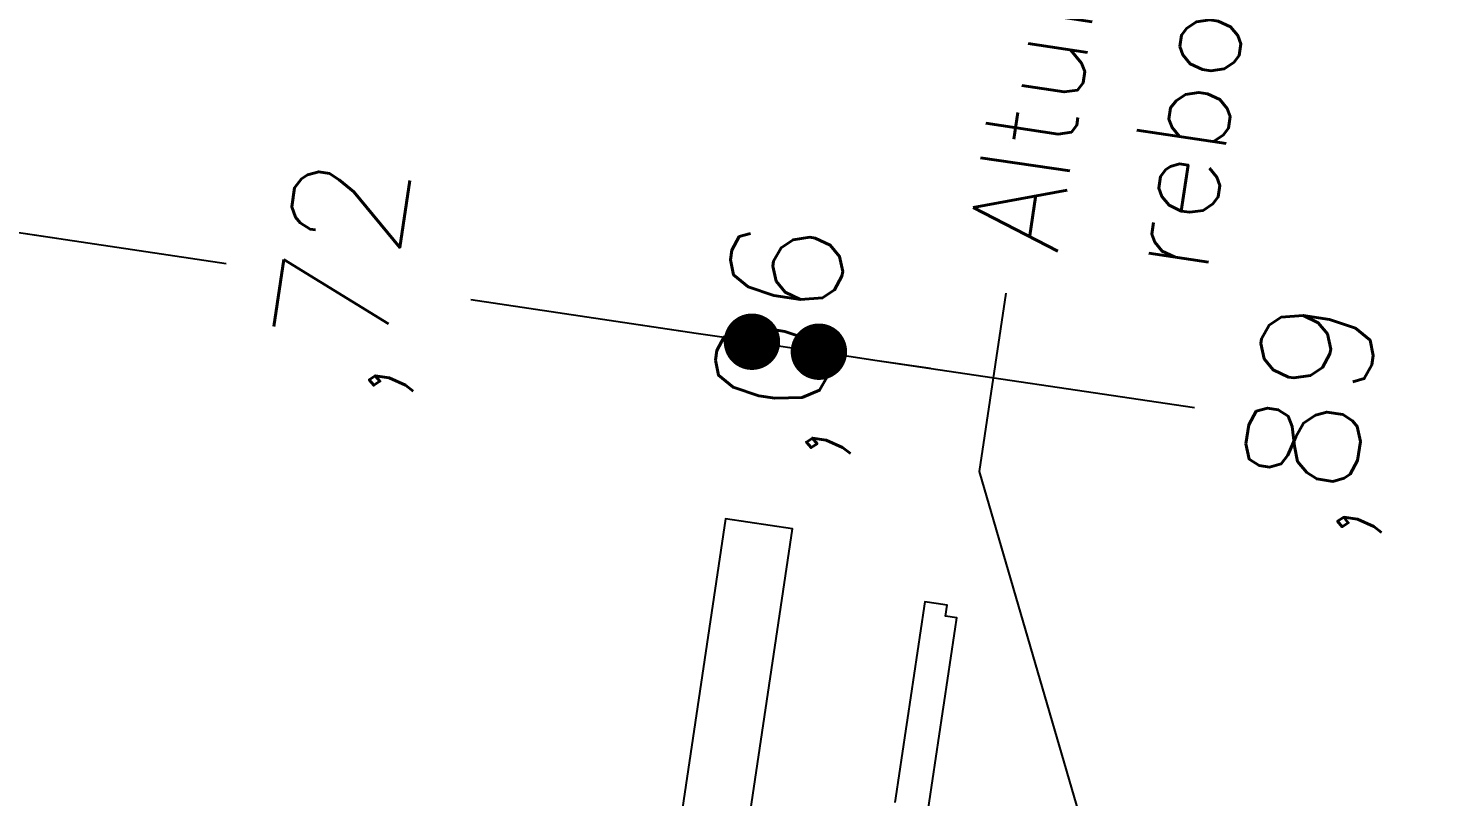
# Model space of a CAD drawing. Header units: millimetres. Extents: x 338 to 506, y 179 to 335.
# Drawn here: x 401.91 to 403.152, y 292.599 to 293.28 of the extents above; entities that cross this region are included whole.
import ezdxf

# ---------------------------------------------------------------- set-up
doc = ezdxf.new("R2010")
doc.units = ezdxf.units.MM
for name, color, linetype in [('MOBILIARIO_URBANO', 51, 'Continuous'), ('MUROS', 32, 'Continuous'), ('REJAS', 151, 'Continuous')]:
    doc.layers.add(name, color=color, linetype=linetype)
doc.styles.add('NOTAS', font='simplex.shx')
doc.styles.get("Standard").update_dxf_attribs({"font": 'ARIALUNI.ttf'})
doc.dimstyles.new('ROMANS', dxfattribs={"dimtxt": 0.1, "dimasz": 0.05, "dimexe": 0.04, "dimexo": 0.5, "dimgap": 0.05, "dimtad": 1, "dimtih": 1, "dimtoh": 1, "dimdec": 4, "dimzin": 5, "dimdsep": 46, "dimtxsty": 'Standard', "dimsah": 1, "dimcen": 0.05, "dimse1": 1, "dimse2": 1, "dimclrd": 7, "dimclre": 7, "dimclrt": 7, "dimadec": 0, "dimazin": 0, "dimtfac": 1, "dimtdec": 4, "dimtix": 1, "dimtmove": 2, "dimatfit": 3, "dimfxl": 1, "dimtolj": 1, "dimarcsym": 0})

# ---------------------------------------------------------------- blocks, each defined once
blk = doc.blocks.new('*U492')
at = {"layer": 'REJAS', "color": 18, "linetype": 'ByBlock'}
blk.add_line((3004.1312, 1979.7691), (3004.2912, 1979.7691), dxfattribs=at)
blk.add_lwpolyline([(3003.7821, 1979.6083), (3004.1312, 1979.7691)], dxfattribs=at)
at = {"layer": 'REJAS', "color": 18}
blk.add_solid([(3003.7877, 1979.5962), (3003.7094, 1979.5749), (3003.7765, 1979.6205)], dxfattribs=at)
at = {"layer": 'REJAS', "color": 18, "style": 'NOTAS'}
for s, p in [('Altura', (3004.3312, 1979.7291)), ('reborde 380mm', (3004.3312, 1979.5957))]:
    blk.add_text(s, height=0.08, dxfattribs=at).set_placement(p)
blk = doc.blocks.new('_DOT')
at = {"color": 0, "linetype": 'ByBlock'}
blk.add_line((-0.5, 0), (-1, 0), dxfattribs=at)
at = {"color": 0, "linetype": 'ByBlock', "const_width": 0.5}
blk.add_lwpolyline([(-0.25, 0, 1), (0.25, 0, 1)], format="xyb", close=True, dxfattribs=at)
blk = doc.blocks.new('*U1168')
at = {"layer": 'REJAS', "color": 7, "style": 'NOTAS'}
blk.add_text(',06', height=0.1, dxfattribs=at).set_placement((3004.1131, 1980.6982))
blk = doc.blocks.new('*D516')
at = {"layer": 'DEFPOINTS', "color": 0, "transparency": 16777216}
for p in [(3004.0565, 1980.7687), (3004.0565, 1980.7087), (3004.2154, 1980.7087)]:
    blk.add_point(p, dxfattribs=at)
at = {"layer": 'REJAS', "color": 7, "transparency": 16777216}
for p, q in [((3004.2154, 1980.8187), (3004.2154, 1980.8687)), ((3004.2154, 1980.7687), (3004.2154, 1980.7087)), ((3004.2154, 1980.6587), (3004.2154, 1980.6087))]:
    blk.add_line(p, q, dxfattribs=at)
at = {"transparency": 16777216}
blk.add_blockref('*U1168', (0, 0), dxfattribs=at)
at = {"layer": 'REJAS', "color": 7, "transparency": 16777216, "xscale": 0.05, "yscale": 0.05, "zscale": 0.05}
for p, rotation in [((3004.2154, 1980.7687), 270), ((3004.2154, 1980.7087), 90)]:
    blk.add_blockref('_DOT', p, dxfattribs=dict(at, rotation=rotation))
blk = doc.blocks.new('*U1169')
at = {"layer": 'REJAS', "color": 7, "style": 'NOTAS'}
blk.add_text(',72', height=0.1, dxfattribs=at).set_placement((3004.1107, 1980.3067))
blk = doc.blocks.new('*D517')
at = {"layer": 'DEFPOINTS', "color": 0, "transparency": 16777216}
for p in [(3004.0565, 1980.7087), (3004.0565, 1979.9856), (3004.2154, 1979.9856)]:
    blk.add_point(p, dxfattribs=at)
at = {"layer": 'REJAS', "color": 7, "transparency": 16777216}
for p, q in [((3004.2154, 1980.6587), (3004.2154, 1980.4567)), ((3004.2154, 1980.0356), (3004.2154, 1980.2376))]:
    blk.add_line(p, q, dxfattribs=at)
at = {"transparency": 16777216}
blk.add_blockref('*U1169', (0, 0), dxfattribs=at)
at = {"layer": 'REJAS', "color": 7, "transparency": 16777216, "xscale": 0.05, "yscale": 0.05, "zscale": 0.05}
for p, rotation in [((3004.2154, 1980.7087), 90), ((3004.2154, 1979.9856), 270)]:
    blk.add_blockref('_DOT', p, dxfattribs=dict(at, rotation=rotation))
blk = doc.blocks.new('*U1170')
at = {"layer": 'REJAS', "color": 7, "style": 'NOTAS'}
blk.add_text(',06', height=0.1, dxfattribs=at).set_placement((3004.1131, 1979.9152))
blk = doc.blocks.new('*D518')
at = {"layer": 'DEFPOINTS', "color": 0, "transparency": 16777216}
for p in [(3004.0565, 1979.9856), (3004.0565, 1979.9256), (3004.2154, 1979.9256)]:
    blk.add_point(p, dxfattribs=at)
at = {"layer": 'REJAS', "color": 7, "transparency": 16777216}
for p, q in [((3004.2154, 1980.0356), (3004.2154, 1980.0856)), ((3004.2154, 1979.9856), (3004.2154, 1979.9256)), ((3004.2154, 1979.8756), (3004.2154, 1979.8256))]:
    blk.add_line(p, q, dxfattribs=at)
at = {"transparency": 16777216}
blk.add_blockref('*U1170', (0, 0), dxfattribs=at)
at = {"layer": 'REJAS', "color": 7, "transparency": 16777216, "xscale": 0.05, "yscale": 0.05, "zscale": 0.05}
for p, rotation in [((3004.2154, 1979.9856), 270), ((3004.2154, 1979.9256), 90)]:
    blk.add_blockref('_DOT', p, dxfattribs=dict(at, rotation=rotation))
blk = doc.blocks.new('*U1171')
at = {"layer": 'REJAS', "color": 7, "style": 'NOTAS'}
blk.add_text(',89', height=0.1, dxfattribs=at).set_placement((3004.1131, 1979.4391))
blk = doc.blocks.new('*D519')
at = {"layer": 'DEFPOINTS', "color": 0, "transparency": 16777216}
for p in [(3004.0565, 1979.9256), (3004.0565, 1979.0335), (3004.2154, 1979.0335)]:
    blk.add_point(p, dxfattribs=at)
at = {"layer": 'REJAS', "color": 7, "transparency": 16777216}
for p, q in [((3004.2154, 1979.8756), (3004.2154, 1979.5891)), ((3004.2154, 1979.0835), (3004.2154, 1979.3701))]:
    blk.add_line(p, q, dxfattribs=at)
at = {"transparency": 16777216}
blk.add_blockref('*U1171', (0, 0), dxfattribs=at)
at = {"layer": 'REJAS', "color": 7, "transparency": 16777216, "xscale": 0.05, "yscale": 0.05, "zscale": 0.05}
for p, rotation in [((3004.2154, 1979.9256), 90), ((3004.2154, 1979.0335), 270)]:
    blk.add_blockref('_DOT', p, dxfattribs=dict(at, rotation=rotation))
blk = doc.blocks.new('BAÑOS_PUBLICOS_PISO_1')
at = {"layer": 'MOBILIARIO_URBANO', "color": 51}
blk.add_polyline3d([(3003.83, 1979.77, 0), (3003.84, 1979.77, 0), (3003.85, 1979.77, 0), (3003.86, 1979.77, 0), (3003.86, 1979.77, 0), (3003.87, 1979.77, 0), (3003.88, 1979.77, 0), (3003.89, 1979.77, 0), (3003.9, 1979.77, 0), (3003.91, 1979.77, 0), (3003.91, 1979.77, 0), (3003.92, 1979.77, 0), (3003.93, 1979.77, 0), (3003.94, 1979.77, 0), (3003.95, 1979.77, 0), (3003.96, 1979.77, 0), (3003.97, 1979.77, 0), (3003.97, 1979.77, 0), (3003.97, 1979.77, 0), (3003.97, 1979.77, 0), (3003.97, 1979.77, 0), (3003.97, 1979.77, 0), (3003.97, 1979.77, 0), (3003.97, 1979.77, 0), (3003.97, 1979.77, 0), (3003.97, 1979.77, 0), (3003.98, 1979.77, 0), (3003.98, 1979.77, 0), (3003.98, 1979.77, 0), (3003.98, 1979.77, 0), (3003.98, 1979.77, 0), (3003.98, 1979.77, 0), (3003.98, 1979.77, 0), (3003.98, 1979.77, 0), (3003.98, 1979.77, 0), (3003.98, 1979.77, 0), (3003.98, 1979.77, 0), (3003.98, 1979.77, 0), (3003.98, 1979.77, 0), (3003.98, 1979.77, 0), (3003.98, 1979.77, 0), (3003.98, 1979.77, 0), (3003.98, 1979.77, 0), (3003.99, 1979.77, 0), (3003.99, 1979.77, 0), (3003.99, 1979.77, 0), (3003.99, 1979.77, 0), (3003.99, 1979.77, 0), (3003.99, 1979.77, 0), (3003.99, 1979.77, 0), (3003.99, 1979.77, 0), (3003.99, 1979.77, 0), (3003.99, 1979.77, 0), (3003.99, 1979.77, 0), (3003.99, 1979.77, 0), (3003.99, 1979.77, 0), (3003.99, 1979.77, 0), (3003.99, 1979.77, 0), (3003.99, 1979.77, 0), (3003.99, 1979.77, 0), (3003.99, 1979.77, 0), (3004, 1979.77, 0), (3004, 1979.77, 0), (3004, 1979.77, 0), (3004, 1979.77, 0), (3004, 1979.77, 0), (3004, 1979.77, 0), (3004, 1979.77, 0), (3004, 1979.77, 0), (3004, 1979.77, 0), (3004, 1979.77, 0), (3004, 1979.77, 0), (3004, 1979.77, 0), (3004, 1979.78, 0), (3004, 1979.78, 0), (3004, 1979.78, 0), (3004, 1979.78, 0), (3004, 1979.78, 0), (3004, 1979.78, 0), (3004, 1979.78, 0), (3004, 1979.78, 0), (3004, 1979.78, 0), (3004, 1979.78, 0), (3004, 1979.78, 0), (3004.01, 1979.78, 0), (3004.01, 1979.78, 0), (3004.01, 1979.78, 0), (3004.01, 1979.78, 0), (3004.01, 1979.78, 0), (3004.01, 1979.78, 0), (3004.01, 1979.78, 0), (3004.01, 1979.78, 0), (3004.01, 1979.78, 0), (3004.01, 1979.78, 0), (3004.01, 1979.78, 0), (3004.01, 1979.78, 0), (3004.01, 1979.78, 0), (3004.01, 1979.78, 0), (3004.01, 1979.78, 0), (3004.01, 1979.78, 0), (3004.01, 1979.78, 0), (3004.01, 1979.78, 0), (3004.01, 1979.78, 0), (3004.01, 1979.78, 0), (3004.01, 1979.78, 0), (3004.01, 1979.78, 0), (3004.01, 1979.78, 0), (3004.01, 1979.78, 0), (3004.01, 1979.78, 0), (3004.01, 1979.78, 0), (3004.01, 1979.78, 0), (3004.01, 1979.78, 0), (3004.01, 1979.78, 0), (3004.01, 1979.78, 0), (3004.01, 1979.79, 0), (3004.01, 1979.79, 0), (3004.01, 1979.79, 0), (3004.01, 1979.79, 0), (3004.01, 1979.79, 0), (3004.01, 1979.79, 0), (3004.01, 1979.79, 0), (3004.01, 1979.79, 0), (3004.01, 1979.79, 0), (3004.01, 1979.79, 0), (3004.01, 1979.79, 0), (3004.01, 1979.79, 0), (3004.01, 1979.79, 0), (3004.01, 1979.79, 0), (3004.01, 1979.79, 0), (3004.01, 1979.79, 0), (3004.01, 1979.79, 0), (3004.01, 1979.79, 0), (3004.01, 1979.79, 0), (3004.01, 1979.79, 0), (3004.01, 1979.79, 0), (3004.01, 1979.79, 0), (3004.01, 1979.79, 0), (3004.01, 1979.79, 0), (3004.01, 1979.79, 0), (3004.01, 1979.79, 0), (3004.01, 1979.79, 0), (3004.01, 1979.79, 0), (3004.01, 1979.79, 0), (3004.01, 1979.79, 0), (3004.01, 1979.79, 0), (3004.01, 1979.79, 0), (3004.01, 1979.79, 0), (3004.01, 1979.79, 0), (3004.01, 1979.79, 0), (3004.01, 1979.79, 0), (3004.01, 1979.79, 0), (3004.01, 1979.79, 0), (3004.01, 1979.79, 0), (3004.01, 1979.79, 0), (3004.01, 1979.79, 0), (3004.01, 1979.8, 0), (3004, 1979.8, 0), (3004, 1979.8, 0), (3004, 1979.8, 0), (3004, 1979.8, 0), (3004, 1979.8, 0), (3004, 1979.8, 0), (3004, 1979.8, 0), (3004, 1979.8, 0), (3004, 1979.8, 0), (3004, 1979.8, 0), (3004, 1979.8, 0), (3004, 1979.8, 0), (3004, 1979.8, 0), (3004, 1979.8, 0), (3004, 1979.8, 0), (3004, 1979.8, 0), (3004, 1979.8, 0), (3004, 1979.8, 0), (3004, 1979.8, 0), (3004, 1979.8, 0), (3004, 1979.8, 0), (3004, 1979.8, 0), (3004, 1979.8, 0), (3003.99, 1979.8, 0), (3003.99, 1979.8, 0), (3003.99, 1979.8, 0), (3003.99, 1979.8, 0), (3003.99, 1979.8, 0), (3003.99, 1979.8, 0), (3003.99, 1979.8, 0), (3003.99, 1979.8, 0), (3003.99, 1979.8, 0), (3003.99, 1979.8, 0), (3003.99, 1979.8, 0), (3003.99, 1979.8, 0), (3003.99, 1979.8, 0), (3003.99, 1979.8, 0), (3003.99, 1979.8, 0), (3003.99, 1979.8, 0), (3003.99, 1979.8, 0), (3003.99, 1979.8, 0), (3003.98, 1979.8, 0), (3003.98, 1979.8, 0), (3003.98, 1979.8, 0), (3003.98, 1979.8, 0), (3003.98, 1979.8, 0), (3003.98, 1979.8, 0), (3003.98, 1979.8, 0), (3003.98, 1979.8, 0), (3003.98, 1979.8, 0), (3003.98, 1979.8, 0), (3003.98, 1979.8, 0), (3003.98, 1979.8, 0), (3003.98, 1979.8, 0), (3003.98, 1979.8, 0), (3003.98, 1979.8, 0), (3003.98, 1979.8, 0), (3003.98, 1979.8, 0), (3003.97, 1979.8, 0), (3003.97, 1979.8, 0), (3003.97, 1979.8, 0), (3003.97, 1979.8, 0), (3003.97, 1979.8, 0), (3003.97, 1979.8, 0), (3003.97, 1979.8, 0), (3003.97, 1979.8, 0), (3003.97, 1979.8, 0), (3003.97, 1979.8, 0), (3003.96, 1979.8, 0), (3003.95, 1979.8, 0), (3003.94, 1979.8, 0), (3003.93, 1979.8, 0), (3003.92, 1979.8, 0), (3003.92, 1979.8, 0), (3003.91, 1979.8, 0), (3003.9, 1979.8, 0), (3003.89, 1979.8, 0), (3003.88, 1979.8, 0), (3003.87, 1979.8, 0), (3003.86, 1979.8, 0), (3003.86, 1979.8, 0), (3003.85, 1979.8, 0), (3003.84, 1979.8, 0), (3003.83, 1979.8, 0)], dxfattribs=at)
at = {"layer": 'MUROS'}
blk.add_lwpolyline([(3003.41076, 1979.98565), (3003.41076, 1979.92565), (3004.05654, 1979.92565), (3004.05654, 1979.98565), (3003.41076, 1979.98565)], dxfattribs=at)
blk.add_blockref('*U492', (0, 0))
at = {"layer": 'REJAS', "color": 18}
for base, p1, p2, picture, middle in [((3004.21544, 1980.70867), (3004.05654, 1980.76867), (3004.05654, 1980.70867), '*D516', (3004.21544, 1980.73867)), ((3004.21544, 1979.98565), (3004.05654, 1980.70867), (3004.05654, 1979.98565), '*D517', (3004.21544, 1980.34716)), ((3004.21544, 1979.92565), (3004.05654, 1979.98565), (3004.05654, 1979.92565), '*D518', (3004.21544, 1979.95565)), ((3004.21544, 1979.03353), (3004.05654, 1979.92565), (3004.05654, 1979.03353), '*D519', (3004.21544, 1979.47959))]:
    dim = blk.add_linear_dim(base=base, p1=p1, p2=p2, angle=90, dimstyle='ROMANS', dxfattribs=at)
    dim.commit()
    dim.dimension.update_dxf_attribs({"geometry": picture, "text_midpoint": middle})
blk = doc.blocks.new('A$C7152A42C')
at = {"color": 18}
blk.add_blockref('BAÑOS_PUBLICOS_PISO_1', (-2892.7659, -1880.28762), dxfattribs=at)

msp = doc.modelspace()

# ---------------------------------------------------------------- block references
at = {"layer": 'MUROS', "color": 32, "rotation": 81.53046525965426}
msp.add_blockref('A$C7152A42C', (484.7482, 168.0844), dxfattribs=at)

doc.saveas('drawing.dxf')
